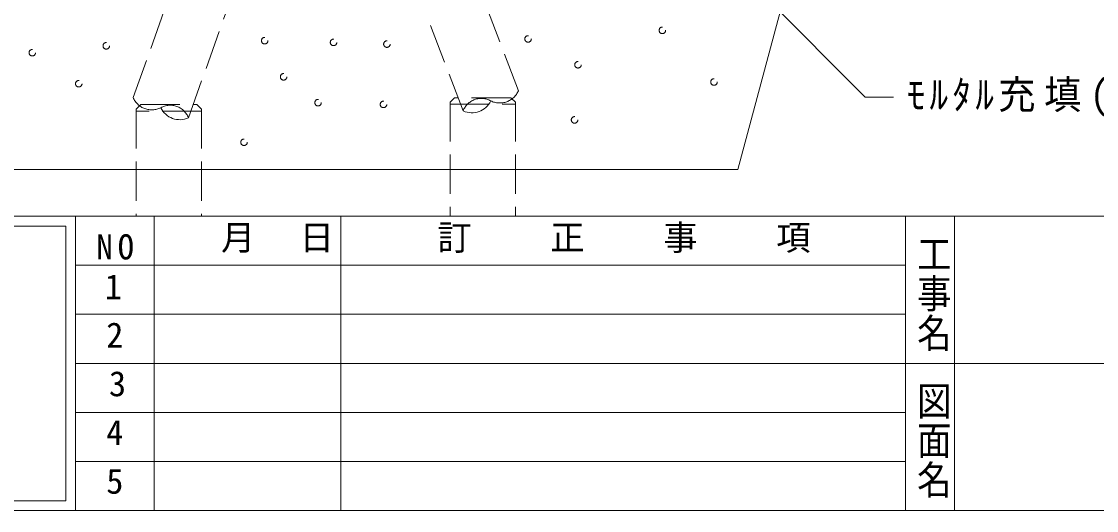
# Model space of a CAD drawing. Units: millimetres at full size, sheet at 1:2; details may follow other scales. Extents: x -822 to 1661, y -568 to -21.
# Drawn here: x 1013.4 to 1177.9, y -567.8 to -493 of the extents above; entities that cross this region are included whole.
import ezdxf
from ezdxf.enums import TextEntityAlignment as Align

# ---------------------------------------------------------------- set-up
doc = ezdxf.new("R2010")
doc.units = ezdxf.units.MM
doc.header["$LTSCALE"] = 2
doc.linetypes.add('DASHED1', pattern=[1.8, 1.2, -0.6])
doc.linetypes.add('DASHED3', pattern=[4, 3, -1])
for name, color, linetype, lineweight in [('2-4_ADD_LINE', 7, 'Continuous', 15), ('2-D', 4, 'Continuous', 9), ('F-E', 5, 'Continuous', 9)]:
    doc.layers.add(name, color=color, linetype=linetype, lineweight=lineweight)
doc.styles.add('@ＭＳ ゴシック', font='')
doc.styles.add('ＭＳ ゴシック', font='')
doc.styles.get('@ＭＳ ゴシック').set_extended_font_data('@MS Gothic')
doc.styles.get('ＭＳ ゴシック').set_extended_font_data('MS Gothic')

msp = doc.modelspace()

# ---------------------------------------------------------------- linework, layer by layer
at = {"layer": '2-4_ADD_LINE', "color": 2}
for p, q in [((1136.382, -465.637), (1122.984, -515.637)), ((1122.984, -515.637), (1006.779, -515.637))]:
    msp.add_line(p, q, dxfattribs=at)
at = {"layer": '2-4_ADD_LINE', "color": 134, "lineweight": 9}
msp.add_line((1142.486, -504.551), (1123.565, -485.629), dxfattribs=at)
at = {"layer": '2-4_ADD_LINE', "color": 5, "linetype": 'DASHED3', "lineweight": 9}
for p, q in [((1030.48, -504.645), (1036.347, -488.193)), ((1089.414, -503.598), (1083.547, -488.193)), ((1038.937, -507.723), (1044.804, -491.272)), ((1080.956, -506.676), (1075.089, -491.272)), ((1078.957, -505.362), (1079.664, -504.655)), ((1088.25, -504.655), (1079.664, -504.655)), ((1088.25, -504.655), (1088.957, -505.362)), ((1031.643, -505.702), (1030.936, -506.409)), ((1030.936, -506.409), (1030.936, -522.776)), ((1031.643, -505.702), (1040.229, -505.702)), ((1040.936, -506.409), (1040.229, -505.702)), ((1040.936, -506.409), (1040.936, -522.776)), ((1078.957, -505.362), (1078.957, -522.776)), ((1078.957, -505.655), (1088.957, -505.655)), ((1088.957, -505.362), (1088.957, -522.776)), ((1040.936, -506.702), (1030.936, -506.702))]:
    msp.add_line(p, q, dxfattribs=at)
at = {"layer": '2-4_ADD_LINE', "color": 4, "linetype": 'DASHED1', "lineweight": 5}
for centre in [(1111.437, -494.356), (1026.37, -496.726), (1050.6, -495.936), (1061.134, -496.2), (1069.298, -496.463), (1090.894, -495.673), (1015.045, -497.78), (1098.532, -499.623), (1053.497, -501.467), (1022.156, -502.52), (1119.338, -502.257), (1058.764, -505.417), (1068.772, -505.681), (1098.005, -508.051), (1047.439, -511.475)]:
    msp.add_circle(centre, 0.5, dxfattribs=at)
at = {"layer": '2-4_ADD_LINE', "color": 5, "linetype": 'DASHED3', "lineweight": 9}
for centre, radius, start, end in [((1033.317, -503.428), 3.087, 203.21133, 296.78676), ((1083.746, -507.761), 2.992, 61.24379, 158.7571), ((1086.576, -502.381), 3.087, 243.21317, 336.78857), ((1036.148, -508.807), 2.992, 21.24286, 118.75616), ((1037.593, -504.836), 3.184, 205.03915, 294.96167), ((1082.3, -503.79), 3.184, 245.03827, 334.96078)]:
    msp.add_arc(centre, radius, start, end, dxfattribs=at)
at = {"layer": '2-D', "color": 134}
msp.add_line((1142.486, -504.551), (1146.803, -504.551), dxfattribs=at)
at = {"layer": 'F-E'}
for p, q in [((857.556, -522.776), (1021.678, -522.776)), ((857.556, -522.776), (1148.656, -522.776)), ((1021.678, -522.776), (1021.678, -567.776)), ((1033.678, -522.776), (1033.678, -567.776)), ((1062.266, -522.776), (1062.266, -567.776)), ((1148.656, -522.776), (1280.006, -522.776)), ((1148.656, -530.276), (1021.678, -530.276)), ((1148.656, -537.776), (1021.678, -537.776)), ((1148.656, -545.276), (1021.678, -545.276)), ((1280.006, -545.276), (1148.656, -545.276)), ((1148.656, -552.776), (1021.678, -552.776)), ((1148.656, -560.276), (1021.678, -560.276)), ((1021.678, -567.776), (857.556, -567.776)), ((1641.556, -567.776), (857.556, -567.776))]:
    msp.add_line(p, q, dxfattribs=at)
at = {"layer": 'F-E', "color": 4, "lineweight": 5}
for p, q in [((859.056, -524.276), (1020.178, -524.276)), ((1020.178, -524.276), (1020.178, -566.276)), ((1020.178, -566.276), (859.056, -566.276))]:
    msp.add_line(p, q, dxfattribs=at)
at = {"layer": 'F-E'}
for points in [[(1148.656, -522.776), (1148.656, -545.276), (1148.656, -567.776)], [(1156.156, -522.776), (1156.156, -545.276), (1156.156, -567.776)]]:
    msp.add_lwpolyline(points, dxfattribs=at)

# ---------------------------------------------------------------- texts
at = {"layer": '2-D', "color": 7, "insert": (1148.803, -507.551), "char_height": 4.399, "attachment_point": 7, "style": 'ＭＳ ゴシック'}
msp.add_mtext('\\T1.23;\\W0.95;ﾓﾙﾀﾙ充填(別途工事)', dxfattribs=at)
at = {"layer": 'F-E', "color": 7, "style": 'ＭＳ ゴシック'}
for s, p in [('月', (1043.916, -529.12)), ('日', (1055.948, -529.12)), ('訂', (1077.014, -529.12)), ('正', (1094.292, -529.12)), ('事', (1111.57, -529.12)), ('項', (1128.848, -529.12)), ('1', (1026.142, -536.652)), ('2', (1026.362, -544.018)), ('3', (1026.776, -551.466)), ('4', (1026.362, -558.915)), ('5', (1026.362, -566.364))]:
    msp.add_text(s, height=3.849, dxfattribs=at).set_placement(p, align=Align.BOTTOM_LEFT)
at = {"layer": 'F-E', "color": 7, "style": '@ＭＳ ゴシック', "width": 1.15}
for s, p in [('工事名', (1149.884, -525.494)), ('図面名', (1149.888, -547.938))]:
    msp.add_text(s, height=3.849, rotation=270, dxfattribs=at).set_placement(p, align=Align.BOTTOM_LEFT)
at = {"layer": 'F-E', "color": 7, "insert": (1024.865, -529.453), "char_height": 3.849, "attachment_point": 7, "style": 'ＭＳ ゴシック'}
msp.add_mtext('\\T1.31;\\W0.95;NO', dxfattribs=at)

doc.saveas('drawing.dxf')
